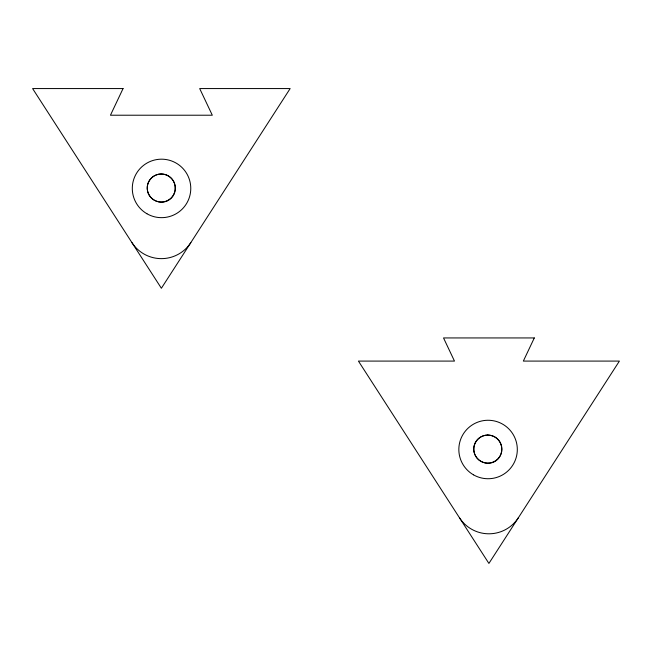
<?xml version="1.0" encoding="UTF-8"?>
<svg xmlns="http://www.w3.org/2000/svg" width="652" height="652" viewBox="0 0 652 652"><rect width="100%" height="100%" fill="white"/><g stroke="black" fill="none" stroke-linecap="round" stroke-linejoin="round"><path stroke-width="0.98" d="M190.849 242.568A35.061 35.061 0 0 1 131.908 242.568M175.282 188.029A14.026 14.026 0 0 1 154.239 200.172A14.026 14.026 0 0 1 154.239 175.877A14.026 14.026 0 0 1 175.282 188.029A13.749 13.749 0 0 1 156.7 201.289A14.108 14.059 -36.7 0 1 147.238 188.42L147.23 188.102A14.002 13.953 -35.2 0 1 161.256 173.994L161.533 174.002A14.091 14.042 -34.3 0 1 175.274 188.029M518.381 517.737A35.061 35.061 0 0 1 459.448 517.737M123.065 88.566L110.449 115.217L212.307 115.217L199.691 88.566L290.156 88.566L161.378 288.265L32.6 88.566L123.065 88.566M534.306 337.94L523.344 361.086L619.4 361.086L488.91 563.434L358.429 361.086L454.477 361.086L443.523 337.94L534.306 337.94M487.826 435.08L487.81 435.08A14.002 13.953 -35.2 0 0 473.768 449.106L473.768 449.505A14.108 14.059 -36.7 0 0 483.238 462.374A13.749 13.749 0 0 0 501.82 449.106A14.091 14.042 -34.3 0 0 488.071 435.08L487.81 435.08M146.92 213.742A29.234 29.234 0 0 0 190.775 188.42A29.234 29.234 0 0 0 146.92 163.098A29.234 29.234 0 0 0 146.92 213.742M480.777 461.257A14.026 14.026 0 0 0 501.82 449.106A14.026 14.026 0 0 0 480.777 436.962A14.026 14.026 0 0 0 480.777 461.257M473.458 474.819A29.234 29.234 0 0 0 517.313 449.505A29.234 29.234 0 0 0 473.458 424.183A29.234 29.234 0 0 0 473.458 474.819"/></g></svg>
